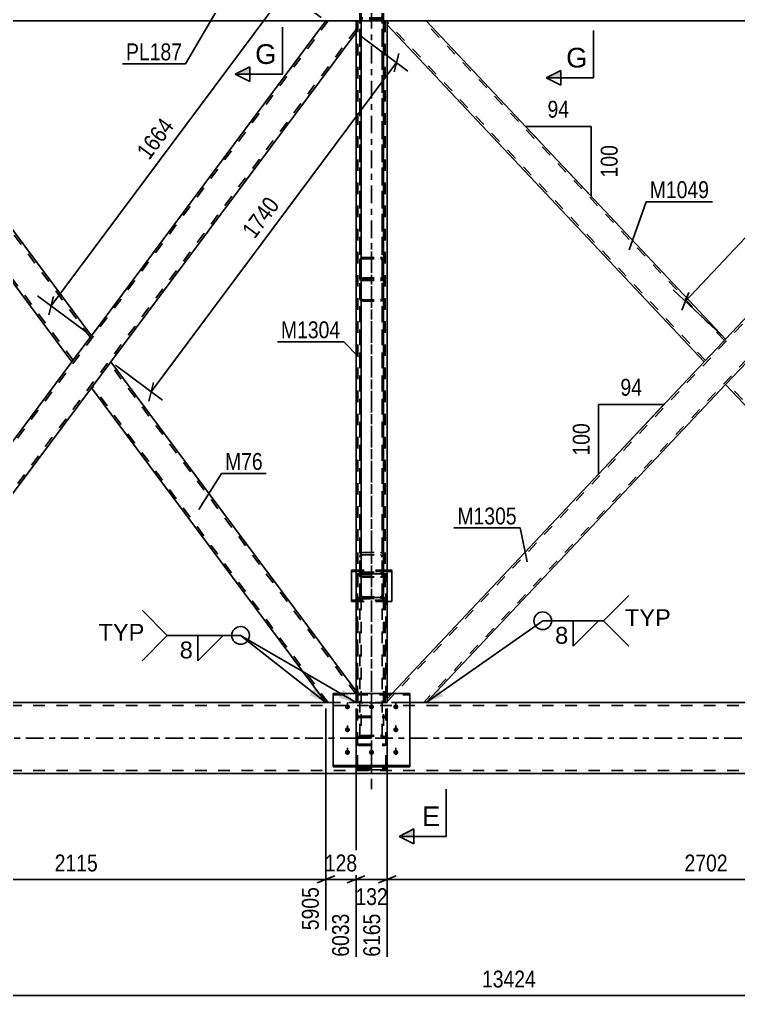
# Model space of a CAD drawing. Header units: millimetres. Extents: x -132 to 1057, y -569 to 272.
# Drawn here: x 153.5 to 275.4, y -171.3 to -5.8 of the extents above; entities that cross this region are included whole.
import ezdxf

# ---------------------------------------------------------------- set-up
doc = ezdxf.new("R2010")
doc.units = ezdxf.units.MM
doc.linetypes.add('DXK_LINE_DOT2', pattern=[3.9198, 1.9599, -1.9599])
doc.linetypes.add('DXK_LINE_DOT3', pattern=[5.9187, 2.979, -0.9799, 0.9799, -0.9799])
doc.styles.add('Arial', font='arial.ttf', dxfattribs={"height": 0.2})
doc.styles.add('Arial Narrow', font='ARIALN.TTF', dxfattribs={"height": 0.2})

# ---------------------------------------------------------------- blocks, each defined once
blk = doc.blocks.new('Part-335479220-4085 - 3686')
at = {"color": 7, "linetype": 'DXK_LINE_DOT2'}
for p, q in [((215.85, -6), (210.57, -6)), ((210.57, -7.97), (210.57, -6)), ((210.89, -121.6), (210.89, -6)), ((215.53, -121.6), (215.53, -6)), ((215.85, -6.66), (215.85, -6)), ((210.57, -121.6), (210.57, -119.63)), ((215.85, -121.6), (215.85, -120.06)), ((215.85, -121.6), (210.57, -121.6))]:
    blk.add_line(p, q, dxfattribs=at)
at = {"color": 2, "linetype": 'Continuous'}
for p, q in [((210.57, -119.63), (210.57, -7.97)), ((215.85, -120.06), (215.85, -6.66))]:
    blk.add_line(p, q, dxfattribs=at)
blk = doc.blocks.new('Part-335479220-3694 - 3686')
at = {"color": 7, "linetype": 'DXK_LINE_DOT2'}
for p, q in [((211.69, 0.47), (211.5, 0.41)), ((211.59, 0.05), (211.69, 0.08)), ((211.69, 0.47), (214.73, 0.47)), ((211.69, 0.08), (214.73, 0.08)), ((214.91, 0.41), (214.73, 0.47)), ((214.73, 0.08), (214.82, 0.05)), ((211.24, -0.01), (211.21, -0.31)), ((211.21, -49.57), (211.21, -0.31)), ((211.45, -0.31), (211.46, -0.16)), ((211.45, -49.57), (211.45, -0.31)), ((214.95, -0.16), (214.97, -0.31)), ((214.97, -49.57), (214.97, -0.31)), ((215.21, -0.31), (215.17, -0.01)), ((215.21, -49.57), (215.21, -0.31)), ((211.24, -5.41), (211.21, -5.19)), ((211.24, -5.42), (211.24, -5.41)), ((211.35, -5.56), (211.24, -5.42)), ((211.5, -5.65), (211.35, -5.56)), ((211.46, -5.31), (211.45, -5.19)), ((211.52, -5.41), (211.46, -5.31)), ((211.69, -5.68), (211.5, -5.65)), ((211.59, -5.45), (211.52, -5.41)), ((211.69, -5.47), (211.59, -5.45)), ((214.73, -5.47), (211.69, -5.47)), ((214.73, -5.68), (211.69, -5.68)), ((214.82, -5.45), (214.73, -5.47)), ((214.91, -5.65), (214.73, -5.68)), ((214.9, -5.41), (214.82, -5.45)), ((214.95, -5.31), (214.9, -5.41)), ((215.06, -5.56), (214.91, -5.65)), ((214.97, -5.19), (214.95, -5.31)), ((215.17, -5.42), (215.06, -5.56)), ((215.17, -5.41), (215.21, -5.19)), ((215.17, -5.42), (215.17, -5.41)), ((211.24, -46.38), (211.35, -46.23)), ((211.35, -46.23), (211.5, -46.12)), ((211.5, -46.12), (211.69, -46.09)), ((211.69, -46.32), (211.59, -46.34)), ((211.69, -46.09), (214.73, -46.09)), ((211.69, -46.32), (214.73, -46.32)), ((214.73, -46.09), (214.91, -46.12)), ((214.82, -46.34), (214.73, -46.32)), ((214.91, -46.12), (215.06, -46.23)), ((215.06, -46.23), (215.17, -46.38)), ((211.21, -46.56), (211.24, -46.38)), ((211.46, -46.47), (211.45, -46.56)), ((211.52, -46.39), (211.46, -46.47)), ((211.59, -46.34), (211.52, -46.39)), ((214.9, -46.39), (214.82, -46.34)), ((214.95, -46.47), (214.9, -46.39)), ((214.97, -46.56), (214.95, -46.47)), ((215.17, -46.38), (215.21, -46.56)), ((211.24, -49.75), (211.21, -49.57)), ((211.45, -49.57), (211.46, -49.66)), ((214.95, -49.66), (214.97, -49.57)), ((215.21, -49.57), (215.17, -49.75)), ((211.35, -49.9), (211.24, -49.75)), ((211.5, -50.01), (211.35, -49.9)), ((211.46, -49.66), (211.52, -49.73)), ((211.69, -50.04), (211.5, -50.01)), ((211.52, -49.73), (211.59, -49.79)), ((211.59, -49.79), (211.69, -49.8)), ((211.69, -49.8), (214.73, -49.8)), ((211.69, -50.04), (214.73, -50.04)), ((214.73, -49.8), (214.82, -49.79)), ((214.91, -50.01), (214.73, -50.04)), ((214.82, -49.79), (214.9, -49.73)), ((214.9, -49.73), (214.95, -49.66)), ((215.06, -49.9), (214.91, -50.01)), ((215.17, -49.75), (215.06, -49.9))]:
    blk.add_line(p, q, dxfattribs=at)
for centre, radius, start, end in [((211.94, -0.15), 0.711, 127.9406, 168.6047), ((211.81, -0.23), 0.355, 127.9406, 168.6047), ((214.6, -0.23), 0.355, 11.3953, 52.0594), ((214.47, -0.15), 0.711, 11.3953, 52.0594)]:
    blk.add_arc(centre, radius, start, end, dxfattribs=at)
blk = doc.blocks.new('Part-335479220-3725 - 3686')
at = {"color": 7, "linetype": 'DXK_LINE_DOT3'}
blk.add_line((213.21, -107.24), (213.21, -43.68), dxfattribs=at)
at = {"color": 7, "linetype": 'DXK_LINE_DOT2'}
for p, q in [((211.5, -49.6), (211.35, -49.7)), ((211.69, -49.56), (211.5, -49.6)), ((211.69, -49.56), (214.73, -49.56)), ((214.91, -49.6), (214.73, -49.56)), ((215.06, -49.7), (214.91, -49.6)), ((211.24, -49.86), (211.21, -50.04)), ((211.21, -100.17), (211.21, -50.04)), ((211.35, -49.7), (211.24, -49.86)), ((211.45, -50.04), (211.46, -49.95)), ((211.45, -100.17), (211.45, -50.04)), ((211.46, -49.95), (211.52, -49.87)), ((211.52, -49.87), (211.59, -49.82)), ((211.59, -49.82), (211.69, -49.8)), ((211.69, -49.8), (214.73, -49.8)), ((214.73, -49.8), (214.82, -49.82)), ((214.82, -49.82), (214.9, -49.87)), ((214.9, -49.87), (214.95, -49.95)), ((214.95, -49.95), (214.97, -50.04)), ((214.97, -100.17), (214.97, -50.04)), ((215.17, -49.86), (215.06, -49.7)), ((215.21, -50.04), (215.17, -49.86)), ((215.21, -100.17), (215.21, -50.04)), ((211.21, -53.04), (211.24, -53.22)), ((211.24, -53.22), (211.35, -53.38)), ((211.35, -53.38), (211.5, -53.48)), ((211.46, -53.13), (211.45, -53.04)), ((211.52, -53.21), (211.46, -53.13)), ((211.5, -53.48), (211.69, -53.52)), ((211.59, -53.26), (211.52, -53.21)), ((211.69, -53.28), (211.59, -53.26)), ((211.69, -53.28), (214.73, -53.28)), ((211.69, -53.52), (214.73, -53.52)), ((214.82, -53.26), (214.73, -53.28)), ((214.73, -53.52), (214.91, -53.48)), ((214.9, -53.21), (214.82, -53.26)), ((214.95, -53.13), (214.9, -53.21)), ((214.91, -53.48), (215.06, -53.38)), ((214.97, -53.04), (214.95, -53.13)), ((215.06, -53.38), (215.17, -53.22)), ((215.17, -53.22), (215.21, -53.04)), ((211.21, -96.92), (211.24, -96.62)), ((211.46, -96.77), (211.45, -96.92)), ((211.5, -96.2), (211.69, -96.14)), ((211.69, -96.53), (211.59, -96.56)), ((211.69, -96.14), (214.73, -96.14)), ((211.69, -96.53), (214.73, -96.53)), ((214.73, -96.14), (214.91, -96.2)), ((214.82, -96.56), (214.73, -96.53)), ((214.97, -96.92), (214.95, -96.77)), ((215.17, -96.62), (215.21, -96.92)), ((211.45, -99.15), (211.21, -99.15)), ((214.97, -99.15), (215.21, -99.15)), ((211.21, -99.37), (211.45, -99.37)), ((211.21, -99.45), (211.45, -99.45)), ((211.21, -99.75), (211.45, -99.75)), ((211.24, -100.24), (211.21, -100.17)), ((211.35, -100.29), (211.24, -100.24)), ((211.5, -100.33), (211.35, -100.29)), ((211.45, -100.17), (211.46, -100.2)), ((211.46, -100.2), (211.52, -100.23)), ((211.69, -100.34), (211.5, -100.33)), ((211.52, -100.23), (211.59, -100.25)), ((211.59, -100.25), (211.69, -100.26)), ((211.69, -100.26), (214.73, -100.26)), ((211.69, -100.34), (214.73, -100.34)), ((214.73, -100.26), (214.82, -100.25)), ((214.91, -100.33), (214.73, -100.34)), ((214.82, -100.25), (214.9, -100.23)), ((214.9, -100.23), (214.95, -100.2)), ((215.06, -100.29), (214.91, -100.33)), ((214.95, -100.2), (214.97, -100.17)), ((214.97, -99.37), (215.21, -99.37)), ((214.97, -99.45), (215.21, -99.45)), ((214.97, -99.75), (215.21, -99.75)), ((215.17, -100.24), (215.06, -100.29)), ((215.21, -100.17), (215.17, -100.24))]:
    blk.add_line(p, q, dxfattribs=at)
for centre, radius, start, end in [((211.94, -96.76), 0.711, 127.9406, 168.6047), ((211.81, -96.84), 0.355, 127.9406, 168.6047), ((214.6, -96.84), 0.355, 11.3953, 52.0594), ((214.47, -96.76), 0.711, 11.3953, 52.0594)]:
    blk.add_arc(centre, radius, start, end, dxfattribs=at)
blk = doc.blocks.new('Part-335479220-3726 - 3686')
at = {"color": 7, "linetype": 'DXK_LINE_DOT3'}
blk.add_line((213.21, 37.11), (213.21, -136.29), dxfattribs=at)
at = {"color": 7, "linetype": 'DXK_LINE_DOT2'}
for p, q in [((211.21, -127.17), (211.21, 29.31)), ((211.45, 29.31), (211.45, -127.17)), ((214.97, -127.17), (214.97, 29.31)), ((215.21, 29.31), (215.21, -127.17)), ((211.21, -121.66), (211.24, -121.63)), ((211.24, -121.63), (211.33, -121.6)), ((211.33, -121.6), (215.08, -121.6)), ((211.46, -121.64), (211.45, -121.66)), ((211.52, -121.63), (211.46, -121.64)), ((211.59, -121.62), (211.52, -121.63)), ((211.69, -121.61), (211.59, -121.62)), ((214.73, -121.61), (211.69, -121.61)), ((214.82, -121.62), (214.73, -121.61)), ((214.9, -121.63), (214.82, -121.62)), ((214.95, -121.64), (214.9, -121.63)), ((214.97, -121.66), (214.95, -121.64)), ((215.08, -121.6), (215.17, -121.63)), ((215.21, -121.66), (215.17, -121.63)), ((211.21, -127.17), (211.22, -127.35)), ((211.22, -127.35), (211.24, -127.3)), ((211.22, -127.35), (211.46, -127.35)), ((211.24, -127.3), (211.35, -127.23)), ((211.35, -127.23), (211.5, -127.17)), ((211.45, -127.17), (211.46, -127.35)), ((211.52, -127.31), (211.46, -127.35)), ((211.46, -127.35), (211.46, -127.35)), ((211.5, -127.17), (211.69, -127.16)), ((211.59, -127.28), (211.52, -127.31)), ((211.69, -127.28), (211.59, -127.28)), ((211.69, -127.16), (214.73, -127.16)), ((211.69, -127.28), (214.73, -127.28)), ((214.73, -127.16), (214.91, -127.17)), ((214.82, -127.28), (214.73, -127.28)), ((214.9, -127.31), (214.82, -127.28)), ((214.95, -127.35), (214.9, -127.31)), ((214.91, -127.17), (215.06, -127.23)), ((214.97, -127.17), (214.95, -127.35)), ((214.95, -127.35), (215.19, -127.35)), ((214.95, -127.35), (214.95, -127.35)), ((215.06, -127.23), (215.17, -127.3)), ((215.17, -127.3), (215.19, -127.35)), ((215.21, -127.17), (215.19, -127.35))]:
    blk.add_line(p, q, dxfattribs=at)
blk = doc.blocks.new('Part-335479220-4115 - 3686')
at = {"color": 2, "linetype": 'Continuous'}
for p, q in [((120.84, -6), (120.84, -7.95)), ((165.71, -59.38), (125.97, -6)), ((120.84, -7.95), (162.41, -63.8)), ((165.59, -59.53), (165.31, -59.91)), ((165.71, -59.38), (165.59, -59.53)), ((165.31, -59.91), (162.41, -63.8))]:
    blk.add_line(p, q, dxfattribs=at)
at = {"color": 7, "linetype": 'DXK_LINE_DOT2'}
for p, q in [((125.97, -6), (120.84, -6)), ((165.51, -59.64), (125.57, -6)), ((162.61, -63.53), (120.84, -7.42)), ((165.59, -59.53), (165.51, -59.64)), ((165.46, -59.71), (165.31, -59.91)), ((162.61, -63.53), (162.63, -63.51))]:
    blk.add_line(p, q, dxfattribs=at)
blk = doc.blocks.new('Bolt-335479220-3735 - 3686')
at = {"linetype": 'Continuous'}
for points in [[(209.11, -122.73), (209.01, -122.72), (208.93, -122.69), (208.85, -122.65), (208.78, -122.59), (208.72, -122.52), (208.69, -122.44), (208.67, -122.36), (208.67, -122.27), (208.69, -122.19), (208.72, -122.11), (208.78, -122.04), (208.85, -121.98), (208.93, -121.94), (209.01, -121.91), (209.11, -121.9), (209.2, -121.91), (209.28, -121.94), (209.36, -121.98), (209.43, -122.04), (209.49, -122.11), (209.52, -122.19), (209.54, -122.27), (209.54, -122.36), (209.52, -122.44), (209.49, -122.52), (209.43, -122.59), (209.36, -122.65), (209.28, -122.69), (209.2, -122.72)], [(213.19, -122.73), (213.09, -122.72), (213.01, -122.69), (212.93, -122.65), (212.86, -122.59), (212.8, -122.52), (212.77, -122.44), (212.75, -122.36), (212.75, -122.27), (212.77, -122.19), (212.8, -122.11), (212.86, -122.04), (212.93, -121.98), (213.01, -121.94), (213.09, -121.91), (213.19, -121.9), (213.28, -121.91), (213.36, -121.94), (213.44, -121.98), (213.51, -122.04), (213.57, -122.11), (213.6, -122.19), (213.62, -122.27), (213.62, -122.36), (213.6, -122.44), (213.57, -122.52), (213.51, -122.59), (213.44, -122.65), (213.36, -122.69), (213.28, -122.72)], [(217.31, -122.73), (217.21, -122.72), (217.13, -122.69), (217.05, -122.65), (216.98, -122.59), (216.92, -122.52), (216.89, -122.44), (216.87, -122.36), (216.87, -122.27), (216.89, -122.19), (216.92, -122.11), (216.98, -122.04), (217.05, -121.98), (217.13, -121.94), (217.21, -121.91), (217.31, -121.9), (217.4, -121.91), (217.48, -121.94), (217.56, -121.98), (217.63, -122.04), (217.69, -122.11), (217.72, -122.19), (217.74, -122.27), (217.74, -122.36), (217.72, -122.44), (217.69, -122.52), (217.63, -122.59), (217.56, -122.65), (217.48, -122.69), (217.4, -122.72)], [(209.11, -126.6), (209.01, -126.59), (208.93, -126.56), (208.85, -126.52), (208.78, -126.46), (208.72, -126.39), (208.69, -126.31), (208.67, -126.23), (208.67, -126.14), (208.69, -126.06), (208.72, -125.98), (208.78, -125.91), (208.85, -125.85), (208.93, -125.81), (209.01, -125.78), (209.11, -125.77), (209.2, -125.78), (209.28, -125.81), (209.36, -125.85), (209.43, -125.91), (209.49, -125.98), (209.52, -126.06), (209.54, -126.14), (209.54, -126.23), (209.52, -126.31), (209.49, -126.39), (209.43, -126.46), (209.36, -126.52), (209.28, -126.56), (209.2, -126.59)], [(217.31, -126.6), (217.21, -126.59), (217.13, -126.56), (217.05, -126.52), (216.98, -126.46), (216.92, -126.39), (216.89, -126.31), (216.87, -126.23), (216.87, -126.14), (216.89, -126.06), (216.92, -125.98), (216.98, -125.91), (217.05, -125.85), (217.13, -125.81), (217.21, -125.78), (217.31, -125.77), (217.4, -125.78), (217.48, -125.81), (217.56, -125.85), (217.63, -125.91), (217.69, -125.98), (217.72, -126.06), (217.74, -126.14), (217.74, -126.23), (217.72, -126.31), (217.69, -126.39), (217.63, -126.46), (217.56, -126.52), (217.48, -126.56), (217.4, -126.59)], [(209.11, -130.43), (209.01, -130.43), (208.93, -130.4), (208.85, -130.36), (208.78, -130.3), (208.72, -130.23), (208.69, -130.15), (208.67, -130.06), (208.67, -129.98), (208.69, -129.89), (208.72, -129.81), (208.78, -129.74), (208.85, -129.69), (208.93, -129.64), (209.01, -129.62), (209.11, -129.61), (209.2, -129.62), (209.28, -129.64), (209.36, -129.69), (209.43, -129.74), (209.49, -129.81), (209.52, -129.89), (209.54, -129.98), (209.54, -130.06), (209.52, -130.15), (209.49, -130.23), (209.43, -130.3), (209.36, -130.36), (209.28, -130.4), (209.2, -130.43)], [(213.19, -130.43), (213.09, -130.43), (213.01, -130.4), (212.93, -130.36), (212.86, -130.3), (212.8, -130.23), (212.77, -130.15), (212.75, -130.06), (212.75, -129.98), (212.77, -129.89), (212.8, -129.81), (212.86, -129.74), (212.93, -129.69), (213.01, -129.64), (213.09, -129.62), (213.19, -129.61), (213.28, -129.62), (213.36, -129.64), (213.44, -129.69), (213.51, -129.74), (213.57, -129.81), (213.6, -129.89), (213.62, -129.98), (213.62, -130.06), (213.6, -130.15), (213.57, -130.23), (213.51, -130.3), (213.44, -130.36), (213.36, -130.4), (213.28, -130.43)], [(217.31, -130.43), (217.21, -130.43), (217.13, -130.4), (217.05, -130.36), (216.98, -130.3), (216.92, -130.23), (216.89, -130.15), (216.87, -130.06), (216.87, -129.98), (216.89, -129.89), (216.92, -129.81), (216.98, -129.74), (217.05, -129.69), (217.13, -129.64), (217.21, -129.62), (217.31, -129.61), (217.4, -129.62), (217.48, -129.64), (217.56, -129.69), (217.63, -129.74), (217.69, -129.81), (217.72, -129.89), (217.74, -129.98), (217.74, -130.06), (217.72, -130.15), (217.69, -130.23), (217.63, -130.3), (217.56, -130.36), (217.48, -130.4), (217.4, -130.43)]]:
    blk.add_hatch(color=1, dxfattribs=at).paths.add_polyline_path(points)
at = {"color": 1, "linetype": 'Continuous'}
for p, q in [((209.11, -122.71), (209.11, -121.58)), ((213.19, -122.71), (213.19, -121.58)), ((217.31, -122.71), (217.31, -121.58)), ((209.11, -126.58), (209.11, -125.45)), ((217.31, -126.58), (217.31, -125.45)), ((209.11, -130.42), (209.11, -129.28)), ((213.19, -130.42), (213.19, -129.28)), ((217.31, -130.42), (217.31, -129.28))]:
    blk.add_line(p, q, dxfattribs=at)
blk = doc.blocks.new('Part-335479220-3960 - 3686')
at = {"color": 2, "linetype": 'Continuous'}
for p, q in [((169, -63.8), (165.71, -68.22)), ((210.57, -119.63), (169, -63.8)), ((205.45, -121.6), (165.71, -68.22)), ((210.57, -119.63), (210.57, -120.06))]:
    blk.add_line(p, q, dxfattribs=at)
at = {"color": 7, "linetype": 'DXK_LINE_DOT2'}
for p, q in [((210.57, -120.17), (168.8, -64.06)), ((165.91, -67.95), (165.92, -67.93)), ((205.85, -121.6), (165.91, -67.95)), ((210.57, -121.6), (210.57, -120.06)), ((205.45, -121.6), (210.57, -121.6))]:
    blk.add_line(p, q, dxfattribs=at)
blk = doc.blocks.new('Part-335479220-3869 - 3686')
at = {"color": 7, "linetype": 'DXK_LINE_DOT2'}
for p, q in [((432.21, -122.08), (12.56, -122.08)), ((219.71, -121.6), (206.71, -121.6)), ((432.21, -133.12), (12.56, -133.12))]:
    blk.add_line(p, q, dxfattribs=at)
at = {"color": 2, "linetype": 'Continuous'}
for p, q in [((206.71, -121.6), (115.8, -121.6)), ((427.41, -121.6), (219.71, -121.6)), ((427.41, -133.6), (12.56, -133.6))]:
    blk.add_line(p, q, dxfattribs=at)
at = {"color": 7, "linetype": 'DXK_LINE_DOT3'}
blk.add_line((12.56, -127.6), (432.21, -127.6), dxfattribs=at)
blk = doc.blocks.new('Part-335479220-3870 - 3686')
at = {"color": 2, "linetype": 'Continuous'}
blk.add_line((467.71, -6), (115.8, -6), dxfattribs=at)
blk = doc.blocks.new('Part-335479220-3885 - 3686')
at = {"color": 2, "linetype": 'Continuous'}
for p, q in [((209.81, -104.42), (209.81, -99.15)), ((210.57, -99.15), (209.81, -99.15)), ((216.61, -99.15), (215.85, -99.15)), ((216.61, -99.15), (216.61, -104.42)), ((210.57, -99.37), (209.81, -99.37)), ((216.61, -99.37), (215.85, -99.37)), ((210.57, -104.42), (209.81, -104.42)), ((216.61, -104.42), (215.85, -104.42))]:
    blk.add_line(p, q, dxfattribs=at)
at = {"color": 7, "linetype": 'DXK_LINE_DOT2'}
for p, q in [((215.85, -99.15), (210.57, -99.15)), ((215.85, -99.37), (210.57, -99.37)), ((209.81, -104.21), (216.61, -104.21)), ((215.85, -104.42), (210.57, -104.42))]:
    blk.add_line(p, q, dxfattribs=at)
blk = doc.blocks.new('Part-335479220-3886 - 3686')
at = {"color": 2, "linetype": 'Continuous'}
for p, q in [((206.71, -120.06), (219.71, -120.06)), ((206.71, -132.5), (206.71, -120.06)), ((219.71, -132.28), (219.71, -120.06)), ((206.71, -132.28), (219.71, -132.28)), ((219.71, -132.5), (219.71, -132.28)), ((219.71, -132.5), (206.71, -132.5))]:
    blk.add_line(p, q, dxfattribs=at)
at = {"color": 7, "linetype": 'DXK_LINE_DOT2'}
blk.add_line((206.71, -120.28), (219.71, -120.28), dxfattribs=at)
blk = doc.blocks.new('Part-335479220-3895 - 3686')
at = {"color": 7, "linetype": 'DXK_LINE_DOT2'}
for p, q in [((210.71, -124.04), (210.6, -124.18)), ((210.86, -123.94), (210.71, -124.04)), ((211.05, -123.91), (210.86, -123.94)), ((211.05, -123.91), (215.37, -123.91)), ((215.55, -123.94), (215.37, -123.91)), ((215.7, -124.04), (215.55, -123.94)), ((215.81, -124.18), (215.7, -124.04)), ((210.6, -124.18), (210.57, -124.36)), ((210.57, -132.46), (210.57, -124.36)), ((210.81, -124.36), (210.82, -124.27)), ((210.81, -132.46), (210.81, -124.36)), ((210.82, -124.27), (210.88, -124.2)), ((210.88, -124.2), (210.95, -124.15)), ((210.95, -124.15), (211.05, -124.13)), ((211.05, -124.13), (215.37, -124.13)), ((215.37, -124.13), (215.46, -124.15)), ((215.46, -124.15), (215.54, -124.2)), ((215.54, -124.2), (215.59, -124.27)), ((215.59, -124.27), (215.61, -124.36)), ((215.61, -132.46), (215.61, -124.36)), ((215.85, -124.36), (215.81, -124.18)), ((215.85, -132.46), (215.85, -124.36)), ((210.86, -127.39), (211.05, -127.35)), ((211.05, -127.35), (215.37, -127.35)), ((215.37, -127.35), (215.55, -127.39)), ((210.57, -127.86), (210.6, -127.67)), ((210.57, -128.42), (210.6, -128.59)), ((210.6, -128.59), (210.71, -128.74)), ((210.71, -128.74), (210.86, -128.83)), ((210.82, -127.77), (210.81, -127.86)), ((210.82, -128.5), (210.81, -128.42)), ((210.88, -127.68), (210.82, -127.77)), ((210.88, -128.58), (210.82, -128.5)), ((210.86, -128.83), (211.05, -128.87)), ((210.95, -127.63), (210.88, -127.68)), ((210.95, -128.63), (210.88, -128.58)), ((211.05, -127.61), (210.95, -127.63)), ((211.05, -128.64), (210.95, -128.63)), ((211.05, -127.61), (215.37, -127.61)), ((211.05, -128.64), (215.37, -128.64)), ((211.05, -128.87), (215.37, -128.87)), ((215.46, -127.63), (215.37, -127.61)), ((215.46, -128.63), (215.37, -128.64)), ((215.37, -128.87), (215.55, -128.83)), ((215.54, -127.68), (215.46, -127.63)), ((215.54, -128.58), (215.46, -128.63)), ((215.59, -127.77), (215.54, -127.68)), ((215.59, -128.5), (215.54, -128.58)), ((215.55, -128.83), (215.7, -128.74)), ((215.61, -127.86), (215.59, -127.77)), ((215.61, -128.42), (215.59, -128.5)), ((215.7, -128.74), (215.81, -128.59)), ((215.81, -127.67), (215.85, -127.86)), ((215.81, -128.59), (215.85, -128.42)), ((210.57, -132.5), (210.57, -132.46)), ((210.81, -132.46), (210.82, -132.56)), ((210.82, -132.56), (210.88, -132.64)), ((210.88, -132.64), (210.95, -132.7)), ((210.95, -132.7), (211.05, -132.72)), ((211.05, -132.72), (215.37, -132.72)), ((215.37, -132.72), (215.46, -132.7)), ((215.46, -132.7), (215.54, -132.64)), ((215.54, -132.64), (215.59, -132.56)), ((215.59, -132.56), (215.61, -132.46)), ((215.85, -132.46), (215.84, -132.5))]:
    blk.add_line(p, q, dxfattribs=at)
at = {"color": 7, "linetype": 'DXK_LINE_DOT3'}
blk.add_line((213.21, -133.58), (213.21, -122.97), dxfattribs=at)
at = {"color": 2, "linetype": 'Continuous'}
for p, q in [((210.6, -132.66), (210.57, -132.5)), ((211.05, -132.97), (210.86, -132.93)), ((211.05, -132.97), (215.37, -132.97)), ((215.55, -132.93), (215.37, -132.97)), ((215.84, -132.5), (215.81, -132.66))]:
    blk.add_line(p, q, dxfattribs=at)
at = {"color": 7, "linetype": 'DXK_LINE_DOT2'}
for centre, start, end in [((211.07, -127.84), 114.32, 159.2417), ((215.34, -127.84), 20.7583, 65.68)]:
    blk.add_arc(centre, 0.496, start, end, dxfattribs=at)
at = {"color": 2, "linetype": 'Continuous'}
for centre, start, end in [((211.07, -132.48), 200.7583, 245.68), ((215.34, -132.48), 294.32, 339.2417)]:
    blk.add_arc(centre, 0.496, start, end, dxfattribs=at)
blk = doc.blocks.new('Part-335479220-3899 - 3686')
at = {"color": 7, "linetype": 'DXK_LINE_DOT2'}
for p, q in [((211.35, 34.82), (211.24, 34.6)), ((211.5, 34.97), (211.35, 34.82)), ((211.69, 35.02), (211.5, 34.97)), ((211.69, 35.02), (214.73, 35.02)), ((214.91, 34.97), (214.73, 35.02)), ((215.06, 34.82), (214.91, 34.97)), ((215.17, 34.6), (215.06, 34.82)), ((211.24, 34.6), (211.21, 34.34)), ((211.21, -103.38), (211.21, 34.34)), ((211.45, 34.34), (211.46, 34.47)), ((211.45, -103.38), (211.45, 34.34)), ((211.46, 34.47), (211.52, 34.58)), ((211.52, 34.58), (211.59, 34.65)), ((211.59, 34.65), (211.69, 34.68)), ((211.69, 34.68), (214.73, 34.68)), ((214.73, 34.68), (214.82, 34.65)), ((214.82, 34.65), (214.9, 34.58)), ((214.9, 34.58), (214.95, 34.47)), ((214.95, 34.47), (214.97, 34.34)), ((214.97, -103.38), (214.97, 34.34)), ((215.21, 34.34), (215.17, 34.6)), ((215.21, -103.38), (215.21, 34.34)), ((211.21, 29.99), (211.24, 29.73)), ((211.46, 29.86), (211.45, 29.99)), ((211.52, 29.75), (211.46, 29.86)), ((214.95, 29.86), (214.9, 29.75)), ((214.97, 29.99), (214.95, 29.86)), ((215.17, 29.73), (215.21, 29.99)), ((211.24, 29.73), (211.35, 29.51)), ((211.35, 29.51), (211.5, 29.36)), ((211.5, 29.36), (211.69, 29.31)), ((211.59, 29.68), (211.52, 29.75)), ((211.69, 29.65), (211.59, 29.68)), ((211.69, 29.65), (214.73, 29.65)), ((211.69, 29.31), (214.73, 29.31)), ((214.82, 29.68), (214.73, 29.65)), ((214.73, 29.31), (214.91, 29.36)), ((214.9, 29.75), (214.82, 29.68)), ((214.91, 29.36), (215.06, 29.51)), ((215.06, 29.51), (215.17, 29.73)), ((211.24, -99.78), (211.21, -99.99)), ((211.35, -99.61), (211.24, -99.78)), ((211.5, -99.49), (211.35, -99.61)), ((211.45, -99.99), (211.46, -99.88)), ((211.46, -99.88), (211.52, -99.8)), ((211.69, -99.45), (211.5, -99.49)), ((211.52, -99.8), (211.59, -99.74)), ((211.59, -99.74), (211.69, -99.72)), ((211.69, -99.45), (214.73, -99.45)), ((211.69, -99.72), (214.73, -99.72)), ((214.91, -99.49), (214.73, -99.45)), ((214.73, -99.72), (214.82, -99.74)), ((214.82, -99.74), (214.9, -99.8)), ((214.9, -99.8), (214.95, -99.88)), ((215.06, -99.61), (214.91, -99.49)), ((214.95, -99.88), (214.97, -99.99)), ((215.17, -99.78), (215.06, -99.61)), ((215.21, -99.99), (215.17, -99.78)), ((211.21, -103.38), (211.24, -103.58)), ((211.24, -103.58), (211.35, -103.76)), ((211.35, -103.76), (211.5, -103.87)), ((211.46, -103.48), (211.45, -103.38)), ((211.52, -103.57), (211.46, -103.48)), ((211.5, -103.87), (211.69, -103.91)), ((211.59, -103.62), (211.52, -103.57)), ((211.69, -103.65), (211.59, -103.62)), ((211.69, -103.65), (214.73, -103.65)), ((211.69, -103.91), (214.73, -103.91)), ((214.82, -103.62), (214.73, -103.65)), ((214.73, -103.91), (214.91, -103.87)), ((214.9, -103.57), (214.82, -103.62)), ((214.95, -103.48), (214.9, -103.57)), ((214.91, -103.87), (215.06, -103.76)), ((214.97, -103.38), (214.95, -103.48)), ((215.06, -103.76), (215.17, -103.58)), ((215.17, -103.58), (215.21, -103.38))]:
    blk.add_line(p, q, dxfattribs=at)
blk = doc.blocks.new('Part-335479220-3911 - 3686')
at = {"color": 7, "linetype": 'DXK_LINE_DOT3'}
blk.add_line((213.21, -98.45), (213.21, -133.58), dxfattribs=at)
at = {"color": 7, "linetype": 'DXK_LINE_DOT2'}
for p, q in [((210.57, -100.13), (210.6, -99.99)), ((210.6, -99.99), (210.71, -99.86)), ((210.71, -99.86), (210.86, -99.78)), ((210.82, -100.06), (210.81, -100.14)), ((210.81, -132.46), (210.81, -100.14)), ((210.88, -100), (210.82, -100.06)), ((210.86, -99.78), (211.05, -99.75)), ((210.95, -99.96), (210.88, -100)), ((211.05, -99.94), (210.95, -99.96)), ((215.37, -99.75), (211.05, -99.75)), ((211.05, -99.94), (215.37, -99.94)), ((215.37, -99.75), (215.55, -99.78)), ((215.46, -99.96), (215.37, -99.94)), ((215.54, -100), (215.46, -99.96)), ((215.59, -100.06), (215.54, -100)), ((215.55, -99.78), (215.7, -99.86)), ((215.61, -100.14), (215.59, -100.06)), ((215.61, -132.46), (215.61, -100.14)), ((215.8, -99.97), (215.7, -99.86)), ((215.81, -99.99), (215.8, -99.97)), ((215.85, -100.14), (215.81, -99.99)), ((215.85, -132.46), (215.85, -100.14)), ((210.6, -103.75), (210.57, -103.6)), ((210.71, -103.87), (210.6, -103.75)), ((210.86, -103.96), (210.71, -103.87)), ((210.81, -103.6), (210.82, -103.68)), ((210.82, -103.68), (210.88, -103.74)), ((211.05, -103.99), (210.86, -103.96)), ((210.88, -103.74), (210.91, -103.76)), ((210.91, -103.76), (210.95, -103.78)), ((210.95, -103.78), (211.05, -103.79)), ((215.37, -103.79), (211.05, -103.79)), ((211.05, -103.99), (215.37, -103.99)), ((215.37, -103.79), (215.46, -103.78)), ((215.55, -103.96), (215.37, -103.99)), ((215.46, -103.78), (215.54, -103.74)), ((215.54, -103.74), (215.59, -103.68)), ((215.7, -103.87), (215.55, -103.96)), ((215.59, -103.68), (215.61, -103.6)), ((215.81, -103.75), (215.7, -103.87)), ((215.85, -103.6), (215.81, -103.75)), ((210.57, -120.21), (210.57, -119.63)), ((210.57, -132.46), (210.57, -119.63)), ((211.05, -127.35), (210.86, -127.39)), ((211.05, -127.35), (215.37, -127.35)), ((215.55, -127.39), (215.37, -127.35)), ((210.6, -127.67), (210.57, -127.86)), ((210.81, -127.86), (210.82, -127.77)), ((210.82, -127.77), (210.88, -127.68)), ((210.88, -127.68), (210.95, -127.63)), ((210.95, -127.63), (211.05, -127.61)), ((211.05, -127.61), (215.37, -127.61)), ((215.37, -127.61), (215.46, -127.63)), ((215.46, -127.63), (215.54, -127.68)), ((215.54, -127.68), (215.59, -127.77)), ((215.59, -127.77), (215.61, -127.86)), ((215.85, -127.86), (215.81, -127.67)), ((210.57, -132.46), (210.6, -132.66)), ((210.82, -132.56), (210.81, -132.46)), ((210.88, -132.64), (210.82, -132.56)), ((210.86, -132.93), (211.05, -132.97)), ((210.95, -132.7), (210.88, -132.64)), ((211.05, -132.72), (210.95, -132.7)), ((211.05, -132.72), (215.37, -132.72)), ((211.05, -132.97), (215.37, -132.97)), ((215.46, -132.7), (215.37, -132.72)), ((215.37, -132.97), (215.55, -132.93)), ((215.54, -132.64), (215.46, -132.7)), ((215.59, -132.56), (215.54, -132.64)), ((215.61, -132.46), (215.59, -132.56)), ((215.81, -132.66), (215.85, -132.46))]:
    blk.add_line(p, q, dxfattribs=at)
at = {"color": 2, "linetype": 'Continuous'}
for p, q in [((210.57, -100.14), (210.57, -100.13)), ((210.57, -119.63), (210.57, -100.14))]:
    blk.add_line(p, q, dxfattribs=at)
at = {"color": 7, "linetype": 'DXK_LINE_DOT2'}
for centre, start, end in [((211.07, -127.84), 114.32, 159.2417), ((215.34, -127.84), 20.7583, 65.68), ((211.07, -132.48), 200.7583, 245.68), ((215.34, -132.48), 294.32, 339.2417)]:
    blk.add_arc(centre, 0.496, start, end, dxfattribs=at)
blk = doc.blocks.new('Part-335479220-3980 - 3686')
at = {"color": 2, "linetype": 'Continuous'}
for p, q in [((276.83, -63.8), (273.21, -67.65)), ((330.57, -120.94), (276.83, -63.8)), ((323.94, -121.6), (273.21, -67.65)), ((330.57, -121.6), (330.57, -120.94))]:
    blk.add_line(p, q, dxfattribs=at)
at = {"color": 7, "linetype": 'DXK_LINE_DOT2'}
for p, q in [((330.57, -121.41), (276.61, -64.03)), ((273.43, -67.42), (273.44, -67.4)), ((324.38, -121.6), (273.43, -67.42)), ((330.57, -121.6), (323.94, -121.6))]:
    blk.add_line(p, q, dxfattribs=at)
blk = doc.blocks.new('Part-335479220-4020 - 3686')
at = {"color": 2, "linetype": 'Continuous'}
for p, q in [((215.85, -6.66), (215.85, -6)), ((273.21, -59.95), (222.47, -6)), ((269.58, -63.8), (215.85, -6.66)), ((272.77, -60.41), (269.58, -63.8)), ((273.08, -60.08), (272.77, -60.41)), ((273.21, -59.95), (273.08, -60.08))]:
    blk.add_line(p, q, dxfattribs=at)
at = {"color": 7, "linetype": 'DXK_LINE_DOT2'}
for p, q in [((222.47, -6), (215.85, -6)), ((269.8, -63.57), (215.85, -6.19)), ((272.99, -60.18), (222.03, -6)), ((272.94, -60.23), (272.77, -60.41)), ((273.08, -60.08), (272.99, -60.18)), ((269.8, -63.57), (269.82, -63.55))]:
    blk.add_line(p, q, dxfattribs=at)
blk = doc.blocks.new('Part-335479220-4045 - 3686')
at = {"color": 7, "linetype": 'DXK_LINE_DOT2'}
for p, q in [((324.38, -6), (215.85, -121.41)), ((330.57, -6.19), (222.03, -121.6)), ((330.57, -6), (323.94, -6)), ((273.21, -59.95), (269.58, -63.8)), ((276.83, -63.8), (273.21, -67.65)), ((216.67, -120.06), (215.85, -120.94)), ((215.85, -121.6), (215.85, -120.94)), ((222.47, -121.6), (215.85, -121.6))]:
    blk.add_line(p, q, dxfattribs=at)
at = {"color": 2, "linetype": 'Continuous'}
for p, q in [((323.94, -6), (273.21, -59.95)), ((330.57, -6.66), (330.57, -6)), ((330.57, -6.66), (276.83, -63.8)), ((269.58, -63.8), (216.67, -120.06)), ((273.21, -67.65), (222.47, -121.6))]:
    blk.add_line(p, q, dxfattribs=at)
blk = doc.blocks.new('Part-335479220-4110 - 3686')
at = {"color": 7, "linetype": 'DXK_LINE_DOT2'}
for p, q in [((205.85, -6), (120.84, -120.17)), ((210.57, -6), (205.45, -6)), ((210.57, -7.43), (125.56, -121.6)), ((165.71, -59.38), (162.41, -63.8)), ((169, -63.8), (165.71, -68.22)), ((125.96, -121.6), (120.84, -121.6))]:
    blk.add_line(p, q, dxfattribs=at)
at = {"color": 2, "linetype": 'Continuous'}
for p, q in [((205.45, -6), (165.71, -59.38)), ((210.57, -7.97), (210.57, -6)), ((210.57, -7.97), (169, -63.8)), ((162.41, -63.8), (120.84, -119.63)), ((165.71, -68.22), (125.96, -121.6)), ((120.84, -121.6), (120.84, -119.63))]:
    blk.add_line(p, q, dxfattribs=at)
blk = doc.blocks.new('StraightDimension-335479220-4816 - 3686')
at = {"color": 7, "linetype": 'Continuous'}
for p, q in [((210.57, -122.6), (210.57, -164.68)), ((215.85, -122.6), (215.85, -164.68)), ((209.07, -152.17), (212.07, -150.97)), ((210.57, -151.57), (215.85, -151.57)), ((217.35, -150.97), (214.35, -152.17))]:
    blk.add_line(p, q, dxfattribs=at)
at = {"color": 0}
blk.add_wipeout([(216.55, -156.52), (216.55, -152.32), (209.86, -152.32), (209.86, -156.52)], dxfattribs=at)
at = {"color": 0, "linetype": 'Continuous'}
blk.add_wipeout([(215.25, -156.77), (211.05, -156.77), (211.05, -165.28), (215.25, -165.28)], dxfattribs=at)
at = {"color": 3, "style": 'Arial Narrow'}
blk.add_text('132', height=2.863, dxfattribs=at).set_placement((210.46, -155.92))
at = {"color": 3, "linetype": 'Continuous', "style": 'Arial Narrow'}
blk.add_text('6165', height=2.863, rotation=90.0002, dxfattribs=at).set_placement((214.65, -164.68))
blk = doc.blocks.new('StraightDimension-335479220-4826 - 3686')
at = {"color": 7, "linetype": 'Continuous'}
for p, q in [((215.85, -122.6), (215.85, -164.68)), ((323.94, -122.6), (323.94, -160.18)), ((217.35, -150.97), (214.35, -152.17)), ((215.85, -151.57), (323.94, -151.57)), ((322.44, -152.17), (325.44, -150.97))]:
    blk.add_line(p, q, dxfattribs=at)
at = {"color": 0}
blk.add_wipeout([(274.15, -150.82), (274.15, -146.62), (265.64, -146.62), (265.64, -150.82)], dxfattribs=at)
at = {"color": 0, "linetype": 'Continuous'}
blk.add_wipeout([(323.34, -152.27), (319.14, -152.27), (319.14, -160.78), (323.34, -160.78)], dxfattribs=at)
at = {"color": 3, "style": 'Arial Narrow'}
blk.add_text('2702', height=2.863, dxfattribs=at).set_placement((266.24, -150.22))
at = {"color": 3, "linetype": 'Continuous', "style": 'Arial Narrow'}
blk.add_text('8868', height=2.863, rotation=90.0002, dxfattribs=at).set_placement((322.74, -160.18))
blk = doc.blocks.new('StraightDimension-335479220-4799 - 3686')
at = {"color": 7, "linetype": 'Continuous'}
for p, q in [((205.45, -122.6), (205.45, -160.18)), ((210.57, -122.6), (210.57, -164.68)), ((203.95, -152.17), (206.95, -150.97)), ((205.45, -151.57), (210.57, -151.57)), ((212.07, -150.97), (209.07, -152.17))]:
    blk.add_line(p, q, dxfattribs=at)
at = {"color": 0}
blk.add_wipeout([(211.35, -150.82), (211.35, -146.62), (204.67, -146.62), (204.67, -150.82)], dxfattribs=at)
at = {"color": 0, "linetype": 'Continuous'}
blk.add_wipeout([(209.97, -156.77), (205.77, -156.77), (205.77, -165.28), (209.97, -165.28)], dxfattribs=at)
at = {"color": 3, "style": 'Arial Narrow'}
blk.add_text('128', height=2.863, dxfattribs=at).set_placement((205.27, -150.22))
at = {"color": 3, "linetype": 'Continuous', "style": 'Arial Narrow'}
blk.add_text('6033', height=2.863, rotation=90.0002, dxfattribs=at).set_placement((209.37, -164.68))
blk = doc.blocks.new('StraightDimension-335479220-4782 - 3686')
at = {"color": 7, "linetype": 'Continuous'}
for p, q in [((120.84, -122.6), (120.84, -164.68)), ((205.45, -122.6), (205.45, -160.18)), ((122.34, -150.97), (119.34, -152.17)), ((120.84, -151.57), (205.45, -151.57)), ((203.95, -152.17), (206.95, -150.97))]:
    blk.add_line(p, q, dxfattribs=at)
at = {"color": 0}
blk.add_wipeout([(167.4, -150.82), (167.4, -146.62), (158.89, -146.62), (158.89, -150.82)], dxfattribs=at)
at = {"color": 0, "linetype": 'Continuous'}
blk.add_wipeout([(204.85, -152.27), (200.65, -152.27), (200.65, -160.78), (204.85, -160.78)], dxfattribs=at)
at = {"color": 3, "style": 'Arial Narrow'}
blk.add_text('2115', height=2.863, dxfattribs=at).set_placement((159.49, -150.22))
at = {"color": 3, "linetype": 'Continuous', "style": 'Arial Narrow'}
blk.add_text('5905', height=2.863, rotation=90.0002, dxfattribs=at).set_placement((204.25, -160.18))
blk = doc.blocks.new('AngleDimension-335479220-15956 - 3686')
at = {"color": 7, "linetype": 'Continuous'}
for p, q in [((241.76, -26.51), (239.3, -23.9)), ((250.4, -23.9), (239.3, -23.9)), ((250.4, -35.7), (239.3, -23.9)), ((250.4, -35.7), (250.4, -23.9))]:
    blk.add_line(p, q, dxfattribs=at)
at = {"color": 0}
for points in [[(247.28, -23), (247.28, -18.8), (242.42, -18.8), (242.42, -23)], [(255.5, -26.46), (251.3, -26.46), (251.3, -33.14), (255.5, -33.14)]]:
    blk.add_wipeout(points, dxfattribs=at)
at = {"color": 3, "style": 'Arial Narrow'}
blk.add_text('94', height=2.863, dxfattribs=at).set_placement((243.02, -22.4))
blk.add_text('100', height=2.863, rotation=90.0002, dxfattribs=at).set_placement((254.9, -32.54))
blk = doc.blocks.new('StraightDimension-335479220-4927 - 3686')
at = {"color": 7, "linetype": 'Continuous'}
for p, q in [((323.21, -5.31), (315.05, 2.36)), ((316.53, -1.09), (317.71, 1.92)), ((266.39, -53.53), (317.12, 0.41)), ((272.48, -59.26), (264.31, -51.58)), ((266.98, -52.03), (265.8, -55.04))]:
    blk.add_line(p, q, dxfattribs=at)
at = {"color": 0}
blk.add_wipeout([(294.12, -22.95), (291.07, -20.07), (285.23, -26.27), (288.29, -29.15)], dxfattribs=at)
at = {"color": 3, "style": 'Arial Narrow'}
blk.add_text('1851', height=2.863, rotation=46.7591, dxfattribs=at).set_placement((288.27, -28.3))
blk = doc.blocks.new('StraightDimension-335479220-4610 - 3686')
at = {"color": 7, "linetype": 'Continuous'}
for p, q in [((204.65, -5.4), (196.34, 0.78)), ((198.21, -2.48), (199.04, 0.64)), ((158.88, -54.3), (198.63, -0.92)), ((164.9, -58.78), (156.6, -52.59)), ((159.3, -52.73), (158.47, -55.86))]:
    blk.add_line(p, q, dxfattribs=at)
at = {"color": 0}
blk.add_wipeout([(180.69, -23.75), (177.33, -21.24), (172.24, -28.07), (175.61, -30.57)], dxfattribs=at)
at = {"color": 3, "style": 'Arial Narrow'}
blk.add_text('1664', height=2.863, rotation=53.3309, dxfattribs=at).set_placement((175.49, -29.73))
blk = doc.blocks.new('AngleDimension-335479220-15971 - 3686')
at = {"color": 7, "linetype": 'Continuous'}
for p, q in [((251.66, -71.05), (262.76, -71.05)), ((251.66, -82.85), (262.76, -71.05)), ((251.66, -82.85), (251.66, -71.05)), ((263.26, -70.52), (262.76, -71.05))]:
    blk.add_line(p, q, dxfattribs=at)
at = {"color": 0}
for points in [[(259.64, -70.15), (259.64, -65.95), (254.78, -65.95), (254.78, -70.15)], [(250.76, -73.61), (246.56, -73.61), (246.56, -80.3), (250.76, -80.3)]]:
    blk.add_wipeout(points, dxfattribs=at)
at = {"color": 3, "style": 'Arial Narrow'}
blk.add_text('94', height=2.863, dxfattribs=at).set_placement((255.38, -69.55))
blk.add_text('100', height=2.863, rotation=90.0002, dxfattribs=at).set_placement((250.16, -79.7))
blk = doc.blocks.new('StraightDimension-335479220-4494 - 3686')
at = {"color": 7, "linetype": 'Continuous'}
blk.add_line((-25, -171.25), (497.96, -171.25), dxfattribs=at)
at = {"color": 0}
blk.add_wipeout([(241.65, -170.5), (241.65, -166.3), (231.31, -166.3), (231.31, -170.5)], dxfattribs=at)
at = {"color": 3, "style": 'Arial Narrow'}
blk.add_text('13424', height=2.863, dxfattribs=at).set_placement((231.91, -169.9))
blk = doc.blocks.new('StraightDimension-335479220-4882 - 3686')
at = {"color": 7, "linetype": 'Continuous'}
for p, q in [((211.37, -8.56), (219.34, -14.5)), ((217, -14.63), (217.83, -11.5)), ((175.84, -68.89), (217.41, -13.06)), ((169.8, -64.39), (177.77, -70.33)), ((176.26, -67.33), (175.43, -70.46))]:
    blk.add_line(p, q, dxfattribs=at)
at = {"color": 0}
blk.add_wipeout([(198.57, -37.12), (195.2, -34.61), (190.12, -41.44), (193.49, -43.95)], dxfattribs=at)
at = {"color": 3, "style": 'Arial Narrow'}
blk.add_text('1740', height=2.863, rotation=53.3309, dxfattribs=at).set_placement((193.36, -43.11))
blk = doc.blocks.new('Mark-335479220-4081 - 3686')
at = {"color": 0}
blk.add_wipeout([(207.89, -59.81), (207.89, -56.81), (197.84, -56.81), (197.84, -59.81)], dxfattribs=at)
blk.add_wipeout([(207.89, -59.81), (207.89, -56.81), (197.84, -56.81), (197.84, -59.81)], dxfattribs=at)
at = {"color": 30, "linetype": 'Continuous'}
for p in [(197.24, -60.41), (210.99, -62.94)]:
    blk.add_line(p, (208.49, -60.41), dxfattribs=at)
at = {"color": 3, "style": 'Arial Narrow'}
blk.add_text('M1304', height=2.863, dxfattribs=at).set_placement((197.84, -59.81))
blk = doc.blocks.new('Mark-335479220-3854 - 3686')
at = {"color": 0}
blk.add_wipeout([(181.08, -12.68), (181.08, -9.68), (171.58, -9.68), (171.58, -12.68)], dxfattribs=at)
blk.add_wipeout([(181.08, -12.68), (181.08, -9.68), (171.58, -9.68), (171.58, -12.68)], dxfattribs=at)
at = {"color": 30, "linetype": 'Continuous'}
for p in [(190.75, 2.33), (170.98, -13.28)]:
    blk.add_line(p, (181.68, -13.28), dxfattribs=at)
at = {"color": 3, "style": 'Arial Narrow'}
blk.add_text('PL187', height=2.863, dxfattribs=at).set_placement((171.58, -12.68))
blk = doc.blocks.new('SectionMark-335479220-4981 - 3686')
at = {"linetype": 'Continuous'}
for points in [[(245.3, 21.48), (245.3, 20.23), (242.8, 21.48)], [(245.3, -14.4), (245.3, -15.65), (242.8, -15.65)]]:
    blk.add_hatch(color=6, dxfattribs=at).paths.add_polyline_path(points)
at = {"color": 6, "linetype": 'Continuous'}
for p, q in [((242.8, 21.48), (245.3, 22.73)), ((245.3, 20.23), (245.3, 22.73)), ((250.8, 21.48), (242.8, 21.48)), ((242.8, 21.48), (245.3, 20.23)), ((250.8, 21.48), (250.8, 13.48)), ((250.8, -15.65), (250.8, -7.65)), ((242.8, -15.65), (245.3, -14.4)), ((245.3, -14.4), (245.3, -16.9)), ((250.8, -15.65), (242.8, -15.65)), ((245.3, -16.9), (242.8, -15.65))]:
    blk.add_line(p, q, dxfattribs=at)
at = {"color": 0, "linetype": 'Continuous'}
for points in [[(249.8, 16.23), (249.8, 19.73), (246.17, 19.73), (246.17, 16.23)], [(249.8, -13.9), (249.8, -10.4), (246.17, -10.4), (246.17, -13.9)]]:
    blk.add_wipeout(points, dxfattribs=at)
at = {"color": 3, "linetype": 'Continuous', "style": 'Arial'}
for p in [(246.17, 16.23), (246.17, -13.9)]:
    blk.add_text('G', height=3.34, dxfattribs=at).set_placement(p)
blk = doc.blocks.new('Mark-335479220-3956 - 3686')
at = {"color": 0}
blk.add_wipeout([(194.75, -82.13), (194.75, -79.13), (188.36, -79.13), (188.36, -82.13)], dxfattribs=at)
blk.add_wipeout([(194.75, -82.13), (194.75, -79.13), (188.36, -79.13), (188.36, -82.13)], dxfattribs=at)
at = {"color": 30, "linetype": 'Continuous'}
for p, q in [((183.91, -88.87), (187.76, -82.73)), ((187.76, -82.73), (195.35, -82.73))]:
    blk.add_line(p, q, dxfattribs=at)
at = {"color": 3, "style": 'Arial Narrow'}
blk.add_text('M76', height=2.863, dxfattribs=at).set_placement((188.36, -82.13))
blk = doc.blocks.new('Mark-335479220-4016 - 3686')
at = {"color": 0}
blk.add_wipeout([(270.4, -36.05), (270.4, -33.05), (260.35, -33.05), (260.35, -36.05)], dxfattribs=at)
blk.add_wipeout([(270.4, -36.05), (270.4, -33.05), (260.35, -33.05), (260.35, -36.05)], dxfattribs=at)
at = {"color": 30, "linetype": 'Continuous'}
for p, q in [((256.87, -44.82), (259.75, -36.65)), ((259.75, -36.65), (271, -36.65))]:
    blk.add_line(p, q, dxfattribs=at)
at = {"color": 3, "style": 'Arial Narrow'}
blk.add_text('M1049', height=2.863, dxfattribs=at).set_placement((260.35, -36.05))
blk = doc.blocks.new('Mark-335479220-4041 - 3686')
at = {"color": 0}
blk.add_wipeout([(237.8, -91.38), (237.8, -88.38), (227.75, -88.38), (227.75, -91.38)], dxfattribs=at)
blk.add_wipeout([(237.8, -91.38), (237.8, -88.38), (227.75, -88.38), (227.75, -91.38)], dxfattribs=at)
at = {"color": 30, "linetype": 'Continuous'}
for p in [(227.15, -91.98), (239.56, -97.71)]:
    blk.add_line(p, (238.4, -91.98), dxfattribs=at)
at = {"color": 3, "style": 'Arial Narrow'}
blk.add_text('M1305', height=2.863, dxfattribs=at).set_placement((227.75, -91.38))
blk = doc.blocks.new('SectionMark-335479220-15468 - 3686')
at = {"linetype": 'Continuous'}
for points in [[(192.59, 16.82), (192.59, 15.57), (190.09, 16.82)], [(192.59, -13.79), (192.59, -15.04), (190.09, -15.04)]]:
    blk.add_hatch(color=6, dxfattribs=at).paths.add_polyline_path(points)
at = {"color": 6, "linetype": 'Continuous'}
for p, q in [((190.09, 16.82), (192.59, 18.07)), ((198.09, 16.82), (190.09, 16.82)), ((190.09, 16.82), (192.59, 15.57)), ((192.59, 15.57), (192.59, 18.07)), ((198.09, 16.82), (198.09, 8.82)), ((198.09, -15.04), (198.09, -7.04)), ((190.09, -15.04), (192.59, -13.79)), ((192.59, -13.79), (192.59, -16.29)), ((198.09, -15.04), (190.09, -15.04)), ((192.59, -16.29), (190.09, -15.04))]:
    blk.add_line(p, q, dxfattribs=at)
at = {"color": 0, "linetype": 'Continuous'}
for points in [[(197.09, 11.57), (197.09, 15.07), (193.46, 15.07), (193.46, 11.57)], [(197.09, -13.29), (197.09, -9.79), (193.46, -9.79), (193.46, -13.29)]]:
    blk.add_wipeout(points, dxfattribs=at)
at = {"color": 3, "linetype": 'Continuous', "style": 'Arial'}
for p in [(193.46, 11.57), (193.46, -13.29)]:
    blk.add_text('G', height=3.34, dxfattribs=at).set_placement(p)
blk = doc.blocks.new('WeldMark-335479220-4987 - 3686')
at = {"linetype": 'Continuous'}
blk.add_hatch(color=30, dxfattribs=at).paths.add_polyline_path([(225.36, -120.49), (222.47, -121.6), (224.5, -119.26)])
at = {"color": 3, "linetype": 'Continuous'}
for q in [(256.81, -103.44), (256.81, -112.01)]:
    blk.add_line((252.53, -107.72), q, dxfattribs=at)
at = {"color": 30, "linetype": 'Continuous'}
blk.add_line((222.47, -121.6), (242.2, -107.72), dxfattribs=at)
at = {"color": 3, "linetype": 'Continuous'}
blk.add_arc((242.2, -107.72), 1.5, 90, 270, dxfattribs=at)
at = {"color": 0}
blk.add_wipeout([(246.73, -111.82), (246.73, -108.42), (244.1, -108.42), (244.1, -111.82)], dxfattribs=at)
at = {"color": 30, "linetype": 'Continuous'}
blk.add_line((242.2, -107.72), (252.53, -107.72), dxfattribs=at)
at = {"color": 3, "linetype": 'Continuous'}
for p, q in [((247.38, -107.72), (251.67, -107.72)), ((251.67, -107.72), (247.38, -112.01)), ((247.38, -112.01), (247.38, -107.72))]:
    blk.add_line(p, q, dxfattribs=at)
blk.add_arc((242.2, -107.72), 1.5, 270, 90, dxfattribs=at)
at = {"color": 3, "style": 'Arial'}
blk.add_text('8', height=2.87, dxfattribs=at).set_placement((244.3, -111.62))
at = {"color": 0, "linetype": 'Continuous'}
blk.add_wipeout([(263.9, -108.62), (263.9, -105.62), (256.13, -105.62), (256.13, -108.62)], dxfattribs=at)
blk.add_wipeout([(263.9, -108.62), (263.9, -105.62), (256.13, -105.62), (256.13, -108.62)], dxfattribs=at)
at = {"color": 3, "linetype": 'Continuous', "style": 'Arial'}
blk.add_text('TYP', height=2.865, dxfattribs=at).set_placement((256.13, -108.62))
blk = doc.blocks.new('SectionMark-335479220-4967 - 3686')
at = {"linetype": 'Continuous'}
blk.add_hatch(color=6, dxfattribs=at).paths.add_polyline_path([(220.35, -143.02), (220.35, -144.27), (217.85, -144.27)])
at = {"color": 6, "linetype": 'Continuous'}
for p, q in [((225.85, -144.27), (225.85, -136.27)), ((217.85, -144.27), (220.35, -143.02)), ((220.35, -143.02), (220.35, -145.52)), ((225.85, -144.27), (217.85, -144.27)), ((220.35, -145.52), (217.85, -144.27))]:
    blk.add_line(p, q, dxfattribs=at)
at = {"color": 0, "linetype": 'Continuous'}
blk.add_wipeout([(224.85, -142.52), (224.85, -139.02), (221.74, -139.02), (221.74, -142.52)], dxfattribs=at)
at = {"color": 3, "linetype": 'Continuous', "style": 'Arial'}
blk.add_text('E', height=3.34, dxfattribs=at).set_placement((221.74, -142.52))
blk = doc.blocks.new('WeldMark-335479220-5001 - 3686')
at = {"linetype": 'Continuous'}
for points in [[(203.56, -119.15), (205.45, -121.6), (202.63, -120.33)], [(208.35, -119.44), (210.57, -121.6), (207.6, -120.74)]]:
    blk.add_hatch(color=30, dxfattribs=at).paths.add_polyline_path(points)
at = {"color": 3, "linetype": 'Continuous'}
for q in [(174.3, -105.92), (174.3, -114.49)]:
    blk.add_line((178.58, -110.2), q, dxfattribs=at)
at = {"color": 30, "linetype": 'Continuous'}
for p in [(210.57, -121.6), (205.45, -121.6)]:
    blk.add_line(p, (191.01, -110.2), dxfattribs=at)
at = {"color": 3, "linetype": 'Continuous'}
for start, end in [(90, 270), (270, 90)]:
    blk.add_arc((191.01, -110.2), 1.5, start, end, dxfattribs=at)
at = {"color": 0}
blk.add_wipeout([(183.11, -114.3), (183.11, -110.9), (180.48, -110.9), (180.48, -114.3)], dxfattribs=at)
at = {"color": 30, "linetype": 'Continuous'}
blk.add_line((178.58, -110.2), (191.01, -110.2), dxfattribs=at)
at = {"color": 3, "linetype": 'Continuous'}
for p, q in [((183.76, -110.2), (188.05, -110.2)), ((188.05, -110.2), (183.76, -114.49)), ((183.76, -114.49), (183.76, -110.2))]:
    blk.add_line(p, q, dxfattribs=at)
at = {"color": 3, "style": 'Arial'}
blk.add_text('8', height=2.87, dxfattribs=at).set_placement((180.68, -114.1))
at = {"color": 0, "linetype": 'Continuous'}
blk.add_wipeout([(174.68, -111.1), (174.68, -108.1), (166.91, -108.1), (166.91, -111.1)], dxfattribs=at)
blk.add_wipeout([(174.68, -111.1), (174.68, -108.1), (166.91, -108.1), (166.91, -111.1)], dxfattribs=at)
at = {"color": 3, "linetype": 'Continuous', "style": 'Arial'}
blk.add_text('TYP', height=2.865, dxfattribs=at).set_placement((166.91, -111.1))

msp = doc.modelspace()

# ---------------------------------------------------------------- block references
for name in ['Part-335479220-3726 - 3686', 'Part-335479220-3899 - 3686', 'Part-335479220-3870 - 3686', 'Part-335479220-3694 - 3686', 'Part-335479220-4115 - 3686', 'Part-335479220-4110 - 3686', 'Part-335479220-4085 - 3686', 'Part-335479220-4020 - 3686', 'Part-335479220-4045 - 3686', 'Part-335479220-3725 - 3686', 'Part-335479220-3960 - 3686', 'Part-335479220-3980 - 3686', 'Part-335479220-3885 - 3686', 'Part-335479220-3911 - 3686', 'Part-335479220-3886 - 3686', 'Part-335479220-3869 - 3686', 'Bolt-335479220-3735 - 3686', 'Part-335479220-3895 - 3686']:
    msp.add_blockref(name, (0, 0))

# ---------------------------------------------------------------- next in the draw order: block references
for name in ['StraightDimension-335479220-4927 - 3686', 'StraightDimension-335479220-4610 - 3686', 'AngleDimension-335479220-15956 - 3686', 'AngleDimension-335479220-15971 - 3686', 'StraightDimension-335479220-4816 - 3686']:
    msp.add_blockref(name, (0, 0))

# ---------------------------------------------------------------- next in the draw order: block references
for name in ['StraightDimension-335479220-4799 - 3686', 'StraightDimension-335479220-4826 - 3686']:
    msp.add_blockref(name, (0, 0))

# ---------------------------------------------------------------- next in the draw order: block references
msp.add_blockref('StraightDimension-335479220-4782 - 3686', (0, 0))

# ---------------------------------------------------------------- next in the draw order: block references
msp.add_blockref('StraightDimension-335479220-4494 - 3686', (0, 0))

# ---------------------------------------------------------------- next in the draw order: block references
for name in ['SectionMark-335479220-4981 - 3686', 'StraightDimension-335479220-4882 - 3686', 'Mark-335479220-4016 - 3686', 'Mark-335479220-3956 - 3686', 'Mark-335479220-4041 - 3686', 'WeldMark-335479220-4987 - 3686', 'WeldMark-335479220-5001 - 3686']:
    msp.add_blockref(name, (0, 0))

# ---------------------------------------------------------------- next in the draw order: block references
for name in ['SectionMark-335479220-4967 - 3686', 'Mark-335479220-3854 - 3686', 'Mark-335479220-4081 - 3686']:
    msp.add_blockref(name, (0, 0))

# ---------------------------------------------------------------- next in the draw order: block references
msp.add_blockref('SectionMark-335479220-15468 - 3686', (0, 0))

doc.saveas('drawing.dxf')
